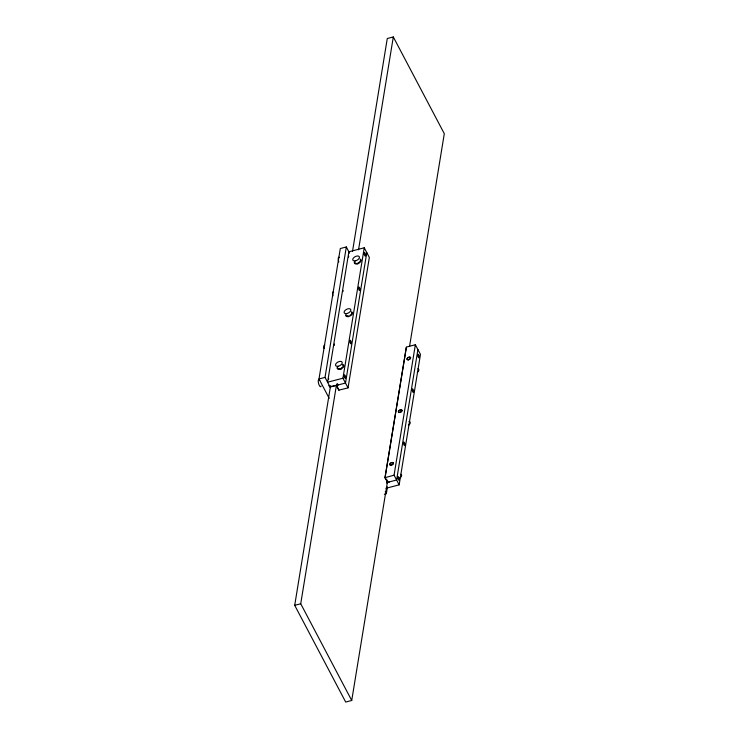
<?xml version="1.0" encoding="UTF-8"?>
<svg xmlns="http://www.w3.org/2000/svg" width="739" height="739" viewBox="0 0 739 739"><rect width="100%" height="100%" fill="white"/><g stroke="black" fill="none" stroke-linecap="round" stroke-linejoin="round"><path stroke-width="1.11" d="M329.215 398.339L318.999 378.959L340.3 248.535L346.323 246.955L349.556 253.08M338.333 384.908L329.927 386.691L325.021 377.389L346.323 246.955M387.606 480.812L351.727 700.48L345.695 702.05L294.704 605.324L330.582 385.666M352.512 251.362L387.273 38.52L393.305 36.95L444.296 133.676L409.535 346.508M351.727 700.48L300.727 603.754L336.605 384.086M358.544 249.782L393.305 36.95M338.998 390.238L336.772 386.007L337.594 383.624M342.942 378.211L364.244 247.777L348.873 251.796L327.571 382.22L342.942 378.211L348.041 387.883L338.785 390.155L336.836 386.127M366.793 252.618L345.492 383.042L336.901 385.287L337.224 385.887M348.041 387.883L369.343 257.449L364.244 247.777M387.19 481.643L384.936 477.699L406.395 347.228M385.093 477.653L406.33 347.108L415.364 344.743L420.463 354.415L399.162 484.849L385.989 488.285M386.977 480.221L386.673 482.604L387.042 480.341M387.19 480.295L387.014 482.927L389.462 481.874M387.014 482.927L387.384 480.664M384.335 494.225L386.349 493.698L387.458 486.89M399.162 484.849L394.063 475.177L415.364 344.743M417.914 349.584L396.612 480.008L388.03 482.253L385.028 477.533M358.009 262.77L358.674 263.629M318.999 378.959L325.021 377.389M329.326 385.546L328.873 385.666L330.444 387.661M384.936 477.699L394.063 475.177M294.704 605.324L300.727 603.754M356.854 263.417L357.168 264.017M348.087 315.802L348.559 316.708M341.141 368.41L341.464 369.01M339.635 368.798L339.958 369.408M335.543 385.638L331.026 386.82M385.268 491.657L386.349 493.698M338.915 368.595A2.263 1.256 -27.8 0 1 337.631 367.726M342.545 365.177A2.263 1.256 -27.8 0 1 343.201 366.424A2.263 1.256 -27.8 0 1 341.363 367.985M347.709 315.876A2.263 1.256 -27.8 0 1 346.305 315.405M351.459 312.579A2.263 1.256 -27.8 0 1 351.736 313.89A2.263 1.256 -27.8 0 1 349.972 315.285M355.764 263.204A2.263 1.256 -27.8 0 1 354.932 261.948M360.29 260.045A2.263 1.256 -27.8 0 1 358.581 262.594M348.586 257.052A2.263 0.73 75.4 0 1 348.716 256.257M342.942 291.609A2.263 0.73 75.4 0 1 343.238 290.639M334.287 345.427A2.263 0.73 75.4 0 1 334.37 344.041M328.596 379.393A2.263 0.73 75.4 0 1 328.726 378.599M342.619 364.447A3.658 2.032 -27.8 0 1 343.266 367.163A3.658 2.032 -27.8 0 1 338.878 369.343A3.658 2.032 -27.8 0 1 337.353 367.071M351.478 311.821A3.658 2.032 -27.8 0 1 351.736 314.638A3.658 2.032 -27.8 0 1 347.376 316.652A3.658 2.032 -27.8 0 1 345.954 314.38M360.087 259.13A3.658 2.032 -27.8 0 1 360.401 261.865A3.658 2.032 -27.8 0 1 356.18 263.962A3.658 2.032 -27.8 0 1 354.452 261.92M321.096 386.035A3.658 1.173 75.4 0 1 319.387 385.564A3.658 1.173 75.4 0 1 318.26 380.862A3.658 1.173 75.4 0 1 319.691 380.188M324.088 348.337A3.658 1.173 75.4 0 1 324.763 345.104M332.956 295.84A3.658 1.173 75.4 0 1 333.594 291.96M338.822 261.976A3.658 1.173 75.4 0 1 338.259 258.244A3.658 1.173 75.4 0 1 339.386 257.523M417.904 368.789A3.658 2.032 -27.8 0 1 417.313 372.391M409.036 421.415A3.658 2.032 -27.8 0 1 408.408 425.294M400.917 474.272A3.658 2.032 -27.8 0 1 400.104 477.773M364.124 253.394A1.847 0.6 75.4 0 0 365.297 256.036A1.847 0.6 75.4 0 0 365.158 253.292A1.847 0.6 75.4 0 0 364.124 253.394M358.47 287.951A1.847 0.6 75.4 0 0 359.653 290.593A1.847 0.6 75.4 0 0 359.514 287.859A1.847 0.6 75.4 0 0 358.47 287.951M349.778 341.169A1.847 0.6 75.4 0 0 350.96 343.82A1.847 0.6 75.4 0 0 350.822 341.076A1.847 0.6 75.4 0 0 349.778 341.169M344.134 375.726A1.847 0.6 75.4 0 0 345.307 378.377A1.847 0.6 75.4 0 0 345.178 375.634A1.847 0.6 75.4 0 0 344.134 375.726M338.009 366.267A3.658 2.032 -27.8 0 0 342.12 362.175A3.658 2.032 -27.8 0 0 336.485 363.089A3.658 2.032 -27.8 0 0 338.009 366.267M346.619 313.576A3.658 2.032 -27.8 0 0 350.729 309.484A3.658 2.032 -27.8 0 0 345.085 310.398A3.658 2.032 -27.8 0 0 346.619 313.576M355.219 260.876A3.658 2.032 -27.8 0 0 359.339 256.793A3.658 2.032 -27.8 0 0 353.695 257.708A3.658 2.032 -27.8 0 0 355.219 260.876M408.316 359.81A2.06 1.145 -27.8 0 0 410.635 357.51A2.06 1.145 -27.8 0 0 407.457 358.027A2.06 1.145 -27.8 0 0 408.316 359.81M399.707 412.501A2.06 1.145 -27.8 0 0 402.025 410.2A2.06 1.145 -27.8 0 0 398.857 410.718A2.06 1.145 -27.8 0 0 399.707 412.501M391.107 465.191A2.06 1.145 -27.8 0 0 393.416 462.891A2.06 1.145 -27.8 0 0 390.247 463.408A2.06 1.145 -27.8 0 0 391.107 465.191M408.362 359.671A1.847 1.025 -27.8 0 0 410.45 357.602A1.847 1.025 -27.8 0 0 407.595 358.064A1.847 1.025 -27.8 0 0 408.362 359.671M399.762 412.362A1.847 1.025 -27.8 0 0 401.84 410.293A1.847 1.025 -27.8 0 0 398.986 410.755A1.847 1.025 -27.8 0 0 399.762 412.362M391.153 465.062A1.847 1.025 -27.8 0 0 393.24 462.993A1.847 1.025 -27.8 0 0 390.377 463.455A1.847 1.025 -27.8 0 0 391.153 465.062M417.794 355.191A1.847 0.6 75.4 0 0 418.967 357.842A1.847 0.6 75.4 0 0 418.837 355.099A1.847 0.6 75.4 0 0 417.794 355.191M412.15 389.749A1.847 0.6 75.4 0 0 413.323 392.4A1.847 0.6 75.4 0 0 413.193 389.656A1.847 0.6 75.4 0 0 412.15 389.749M403.457 442.975A1.847 0.6 75.4 0 0 404.63 445.617A1.847 0.6 75.4 0 0 404.501 442.883A1.847 0.6 75.4 0 0 403.457 442.975M397.813 477.533A1.847 0.6 75.4 0 0 398.986 480.184A1.847 0.6 75.4 0 0 398.857 477.44A1.847 0.6 75.4 0 0 397.813 477.533"/></g></svg>
